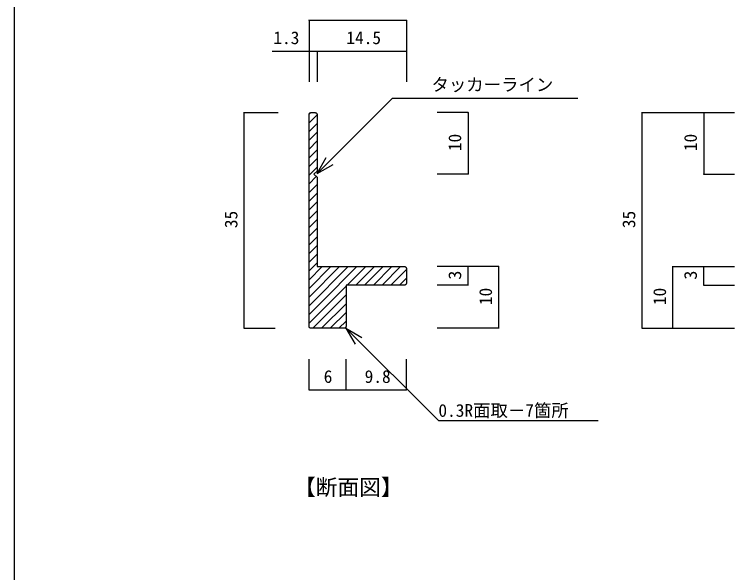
# Model space of a CAD drawing. Units: millimetres on the paper. Extents: x -210 to 210, y -149 to 149.
# Drawn here: x -197.5 to -80.7, y -58.1 to 32.5 of the extents above; entities that cross this region are included whole.
import ezdxf
from ezdxf.enums import TextEntityAlignment as Align

# ---------------------------------------------------------------- set-up
doc = ezdxf.new("R2010")
doc.units = ezdxf.units.MM
for name, color, linetype in [('0-0', 7, 'Continuous'), ('1-0', 5, 'Continuous'), ('2-0', 5, 'Continuous'), ('3-0', 5, 'Continuous')]:
    doc.layers.add(name, color=color, linetype=linetype)
doc.styles.add('ＭＳ ゴシック', font='')
doc.styles.get('ＭＳ ゴシック').set_extended_font_data('MS Gothic')

msp = doc.modelspace()

# ---------------------------------------------------------------- linework, layer by layer
at = {"layer": '0-0', "color": 2}
msp.add_line((-197.5, -137.5), (-197.5, 137.5), dxfattribs=at)
at = {"layer": '1-0'}
for p, q in [((-149.702, 16.301), (-149.46, 16.543)), ((-149.702, 14.887), (-148.402, 16.187)), ((-149.702, 13.473), (-148.402, 14.773)), ((-149.702, 12.059), (-148.402, 13.359)), ((-149.702, 10.645), (-148.402, 11.945)), ((-149.702, 9.23), (-148.402, 10.53)), ((-149.702, 7.816), (-148.402, 9.116)), ((-149.702, 6.402), (-148.402, 7.702)), ((-149.702, 4.988), (-148.521, 6.168)), ((-149.702, 3.574), (-148.402, 4.874)), ((-149.702, 2.159), (-148.402, 3.459)), ((-149.702, 0.745), (-148.402, 2.045)), ((-149.702, -0.669), (-148.402, 0.631)), ((-149.702, -2.083), (-148.402, -0.783)), ((-149.702, -3.498), (-148.402, -2.198)), ((-149.702, -4.912), (-148.402, -3.612)), ((-149.702, -6.326), (-148.402, -5.026)), ((-149.702, -7.74), (-148.402, -6.44)), ((-149.702, -9.154), (-148.402, -7.854)), ((-149.702, -14.811), (-143.342, -8.451)), ((-149.702, -10.569), (-147.584, -8.451)), ((-149.702, -13.397), (-144.756, -8.451)), ((-149.702, -11.983), (-146.17, -8.451)), ((-147.702, -14.225), (-141.928, -8.451)), ((-143.513, -11.451), (-140.513, -8.451)), ((-142.099, -11.451), (-139.099, -8.451)), ((-140.685, -11.451), (-137.685, -8.451)), ((-139.271, -11.451), (-136.271, -8.451)), ((-137.856, -11.451), (-134.856, -8.451)), ((-136.442, -11.451), (-133.902, -8.911)), ((-135.028, -11.451), (-133.902, -10.325)), ((-147.702, -15.64), (-143.702, -11.64)), ((-149.099, -18.451), (-143.702, -13.054)), ((-149.702, -16.225), (-147.702, -14.225)), ((-147.685, -18.451), (-143.702, -14.468)), ((-149.702, -17.64), (-147.702, -15.64)), ((-146.271, -18.451), (-143.702, -15.882)), ((-144.856, -18.451), (-143.702, -17.297))]:
    msp.add_line(p, q, dxfattribs=at)
at = {"layer": '1-0', "color": 7}
for points in [[(-149.702, -18.151), (-149.702, 16.249), (-149.696, 16.307), (-149.679, 16.363), (-149.651, 16.415), (-149.614, 16.461), (-149.568, 16.498), (-149.517, 16.526), (-149.46, 16.543), (-149.402, 16.549), (-148.702, 16.549), (-148.643, 16.543), (-148.587, 16.526), (-148.535, 16.498), (-148.49, 16.461), (-148.452, 16.415), (-148.425, 16.363), (-148.407, 16.307), (-148.402, 16.249), (-148.402, 7.049), (-148.902, 6.549)], [(-148.902, 6.549), (-148.402, 6.049), (-148.402, -8.451), (-134.202, -8.451), (-134.143, -8.457), (-134.087, -8.474), (-134.035, -8.502), (-133.99, -8.539), (-133.952, -8.585), (-133.925, -8.637), (-133.907, -8.693), (-133.902, -8.751), (-133.902, -11.151), (-133.907, -11.21), (-133.925, -11.266), (-133.952, -11.318), (-133.99, -11.363), (-134.035, -11.401), (-134.087, -11.428), (-134.143, -11.446), (-134.202, -11.451), (-143.702, -11.451), (-143.702, -18.151), (-143.707, -18.21), (-143.725, -18.266), (-143.752, -18.318), (-143.79, -18.363), (-143.835, -18.401), (-143.887, -18.428), (-143.943, -18.446), (-144.002, -18.451), (-149.402, -18.451), (-149.46, -18.446), (-149.517, -18.428), (-149.568, -18.401), (-149.614, -18.363), (-149.651, -18.318), (-149.679, -18.266), (-149.696, -18.21), (-149.702, -18.151)]]:
    msp.add_lwpolyline(points, dxfattribs=at)
at = {"layer": '2-0'}
for p, q in [((-149.702, 31.489), (-149.702, 31.609)), ((-149.702, 31.549), (-149.702, 26.549)), ((-149.702, 31.549), (-133.902, 31.549)), ((-133.902, 31.489), (-133.902, 31.609)), ((-133.902, 31.549), (-133.902, 26.549)), ((-155.662, 26.549), (-148.402, 26.549)), ((-149.702, 26.489), (-149.702, 26.609)), ((-149.702, 26.549), (-149.702, 21.549)), ((-149.702, 26.549), (-148.402, 26.549)), ((-148.402, 26.489), (-148.402, 26.609)), ((-148.402, 26.489), (-148.402, 26.609)), ((-148.402, 26.489), (-148.402, 26.609)), ((-148.402, 26.549), (-148.402, 21.549)), ((-148.402, 26.549), (-148.402, 21.549)), ((-148.402, 26.549), (-133.902, 26.549)), ((-148.402, 26.549), (-148.402, 21.549)), ((-133.902, 26.489), (-133.902, 26.609)), ((-133.902, 26.489), (-133.902, 26.609)), ((-133.902, 26.549), (-133.902, 21.549)), ((-133.902, 26.549), (-133.902, 21.549)), ((-160.202, 16.489), (-160.202, 16.609)), ((-160.202, 16.549), (-155.202, 16.549)), ((-160.202, -18.451), (-160.202, 16.549)), ((-159.702, 16.549), (-154.702, 16.549)), ((-123.902, 16.549), (-128.902, 16.549)), ((-123.902, 16.489), (-123.902, 16.609)), ((-123.902, 16.549), (-123.902, 6.549)), ((-95.665, 16.489), (-95.665, 16.609)), ((-95.665, -18.451), (-95.665, 16.549)), ((-95.665, 16.549), (-85.665, 16.549)), ((-85.665, 16.489), (-85.665, 16.609)), ((-85.665, 16.489), (-85.665, 16.609)), ((-85.665, 16.549), (-80.665, 16.549)), ((-85.665, 16.549), (-85.665, 6.549)), ((-85.665, 16.549), (-80.665, 16.549)), ((-123.902, 6.549), (-128.902, 6.549)), ((-123.902, 6.489), (-123.902, 6.609)), ((-85.665, 6.489), (-85.665, 6.609)), ((-85.665, 6.549), (-80.665, 6.549)), ((-123.902, -8.451), (-128.902, -8.451)), ((-123.902, -8.451), (-128.902, -8.451)), ((-123.902, -8.511), (-123.902, -8.391)), ((-123.902, -8.511), (-123.902, -8.391)), ((-123.902, -11.451), (-123.902, -8.451)), ((-118.902, -8.451), (-123.902, -8.451)), ((-118.902, -8.511), (-118.902, -8.391)), ((-118.902, -18.451), (-118.902, -8.451)), ((-90.665, -8.511), (-90.665, -8.391)), ((-90.665, -18.451), (-90.665, -8.451)), ((-90.665, -8.451), (-85.665, -8.451)), ((-85.665, -8.511), (-85.665, -8.391)), ((-85.665, -8.511), (-85.665, -8.391)), ((-85.665, -8.451), (-80.665, -8.451)), ((-85.665, -11.451), (-85.665, -8.451)), ((-85.665, -8.451), (-80.665, -8.451)), ((-123.902, -11.451), (-128.902, -11.451)), ((-123.902, -11.451), (-128.902, -11.451)), ((-123.902, -11.511), (-123.902, -11.391)), ((-123.902, -11.511), (-123.902, -11.391)), ((-85.665, -11.511), (-85.665, -11.391)), ((-85.665, -11.511), (-85.665, -11.391)), ((-85.665, -11.451), (-80.665, -11.451)), ((-85.665, -11.451), (-80.665, -11.451)), ((-160.202, -18.511), (-160.202, -18.391)), ((-160.202, -18.451), (-155.202, -18.451)), ((-118.902, -18.451), (-128.902, -18.451)), ((-118.902, -18.451), (-123.902, -18.451)), ((-118.902, -18.511), (-118.902, -18.391)), ((-118.902, -18.511), (-118.902, -18.391)), ((-95.665, -18.511), (-95.665, -18.391)), ((-95.665, -18.451), (-90.665, -18.451)), ((-90.665, -18.511), (-90.665, -18.391)), ((-90.665, -18.511), (-90.665, -18.391)), ((-90.665, -18.451), (-85.665, -18.451)), ((-90.665, -18.451), (-85.665, -18.451)), ((-85.665, -18.451), (-80.665, -18.451)), ((-85.665, -18.451), (-80.665, -18.451)), ((-149.702, -28.451), (-149.702, -23.451)), ((-143.702, -28.451), (-143.702, -23.451)), ((-143.702, -28.451), (-143.702, -23.451)), ((-133.902, -28.451), (-133.902, -23.451)), ((-149.702, -28.511), (-149.702, -28.391)), ((-149.702, -28.451), (-143.702, -28.451)), ((-143.702, -28.511), (-143.702, -28.391)), ((-143.702, -28.511), (-143.702, -28.391)), ((-143.702, -28.451), (-133.902, -28.451)), ((-133.902, -28.511), (-133.902, -28.391))]:
    msp.add_line(p, q, dxfattribs=at)
at = {"layer": '3-0', "color": 6}
for p, q in [((-148.402, 6.644), (-146.902, 9.243)), ((-148.402, 6.644), (-145.804, 8.144)), ((-143.718, -18.45), (-128.717, -33.451)), ((-143.718, -18.45), (-141.12, -19.95)), ((-143.718, -18.45), (-142.218, -21.048)), ((-128.717, -33.451), (-102.795, -33.451))]:
    msp.add_line(p, q, dxfattribs=at)
msp.add_lwpolyline([(-148.402, 6.644), (-136.16, 18.886), (-106.096, 18.886)], dxfattribs=at)

# ---------------------------------------------------------------- texts
at = {"layer": '2-0', "color": 7, "style": 'ＭＳ ゴシック'}
for s, p in [('1.3', (-155.49, 27.049)), ('14.5', (-143.652, 27.049)), ('6', (-147.327, -27.951)), ('9.8', (-140.677, -27.951))]:
    msp.add_text(s, height=2.069, dxfattribs=at).set_placement(p, align=Align.BOTTOM_LEFT)
for s, p in [('10', (-124.402, 10.299)), ('10', (-86.165, 10.299)), ('35', (-160.702, -2.201)), ('35', (-96.165, -2.201)), ('10', (-119.402, -14.701)), ('10', (-91.165, -14.701))]:
    msp.add_text(s, height=2.069, rotation=90, dxfattribs=at).set_placement(p, align=Align.BOTTOM_LEFT)
at = {"layer": '2-0', "color": 7, "style": 'ＭＳ ゴシック', "width": 1.05}
for p in [(-124.402, -10.576), (-86.165, -10.576)]:
    msp.add_text('3', height=2.069, rotation=90, dxfattribs=at).set_placement(p, align=Align.BOTTOM_LEFT)
at = {"layer": '3-0', "color": 7, "style": 'ＭＳ ゴシック'}
for s, height, p in [('タッカーライン', 2.069, (-129.837, 19.444)), ('0.3R面取－7箇所', 2.069, (-128.717, -33.451)), ('【断面図】', 2.586, (-152.147, -46.332))]:
    msp.add_text(s, height=height, dxfattribs=at).set_placement(p, align=Align.BOTTOM_LEFT)

doc.saveas('drawing.dxf')
